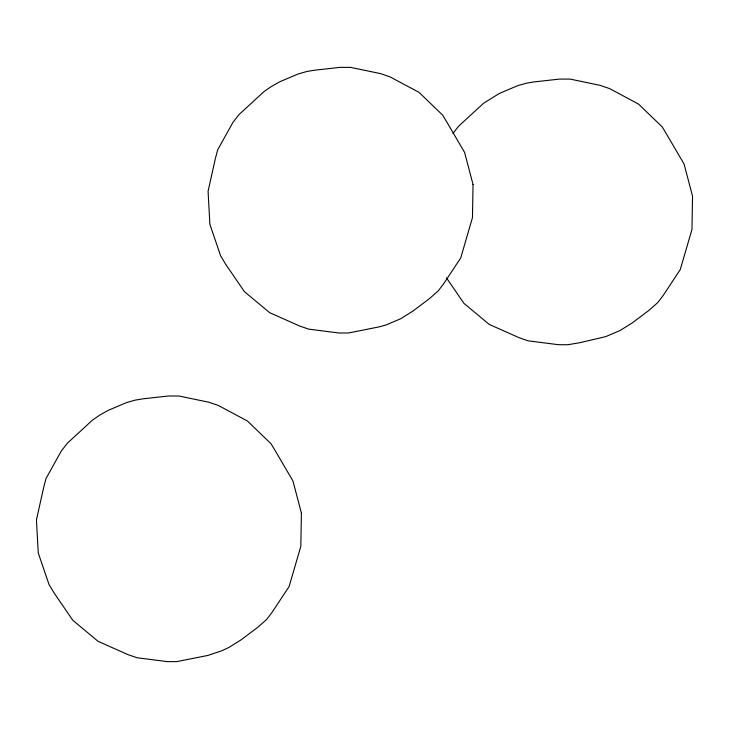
<?xml version="1.0" encoding="UTF-8"?>
<svg xmlns="http://www.w3.org/2000/svg" width="729" height="729" viewBox="0 0 729 729"><rect width="100%" height="100%" fill="white"/><g stroke="black" fill="none" stroke-linecap="round" stroke-linejoin="round"><path stroke-width="1.09" d="M452.973 133.489L458.295 126.527L483.546 103.281L499.219 93.503L517.645 85.694L526.347 83.215L533.892 81.94L559.517 79.087L570.187 79.106L599.931 85.311L609.499 88.564L638.531 104.065L662.233 126.91L667.226 135.257L684.103 164.107L692.55 196.201L691.985 229.371L680.257 269.593L663.071 295.619L657.768 302.581L649.01 310.335L632.134 323.002L620.005 330.565L605.744 336.607L580.02 342.666L567.855 344.726L558.378 344.699L528.252 340.844L519.321 337.8L489.214 324.414L463.945 303.364L446.494 277.886M301.405 513.116L300.831 546.276L289.112 586.508L271.926 612.533L266.623 619.486L257.866 627.241L240.989 639.907L228.851 647.47L221.753 650.806L207.865 655.435L176.71 661.631L167.223 661.613L137.107 657.758L128.167 654.706L98.06 641.329L72.8 620.27L54.101 592.978L48.98 584.412L38.254 552.956L36.45 519.85L43.685 487.355L46.018 478.506L61.163 451.269L67.141 443.442L92.392 420.186L99.6 415.211L108.074 410.409L126.5 402.599L135.193 400.13L142.738 398.854L168.363 395.993L179.042 396.02L208.786 402.217L218.354 405.479L247.386 420.979L271.088 443.815L276.081 452.171L292.958 481.012L301.405 513.116M473.03 184.492L472.465 217.652L460.746 257.884L443.56 283.909L438.247 290.862L429.49 298.617L412.614 311.283L400.485 318.846L386.224 324.897L379.499 326.811L348.344 333.007L338.857 332.989L308.741 329.134L299.801 326.082L269.694 312.705L244.434 291.646L225.735 264.354L220.614 255.788L209.888 224.332L208.084 191.226L215.319 158.731L217.652 149.882L232.797 122.645L238.775 114.817L264.026 91.562L271.224 86.587L279.708 81.785L298.134 73.975L306.827 71.506L314.372 70.23L339.996 67.369L350.676 67.396L380.42 73.593L389.988 76.855L419.02 92.355L442.713 115.191L447.706 123.547L464.592 152.388L473.03 184.492"/></g></svg>
